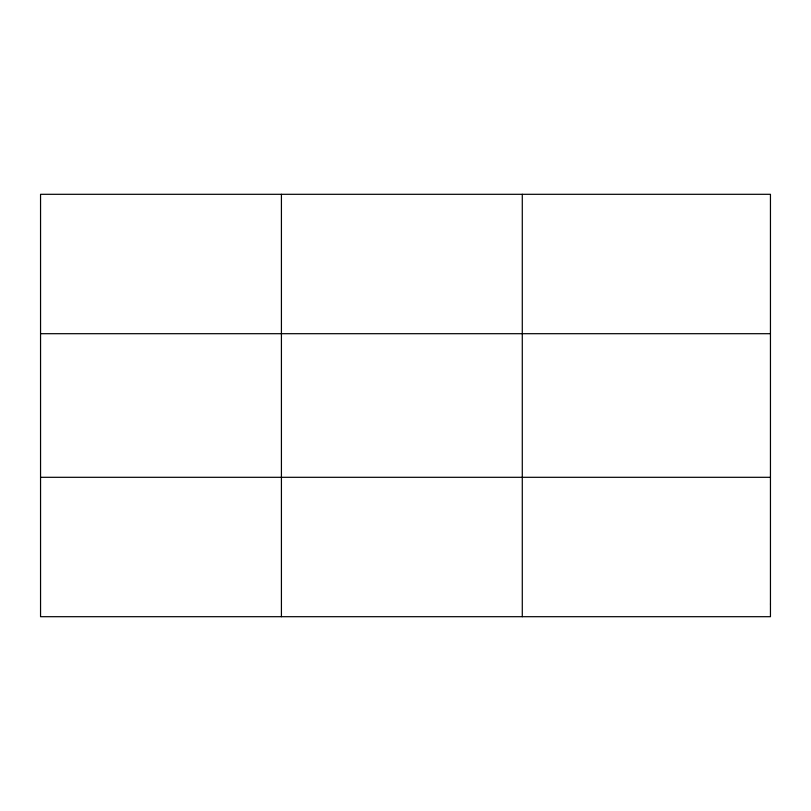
<?xml version="1.0" encoding="UTF-8"?>
<svg xmlns="http://www.w3.org/2000/svg" width="811" height="811" viewBox="0 0 811 811"><rect width="100%" height="100%" fill="white"/><g stroke="black" fill="none" stroke-linecap="round" stroke-linejoin="round"><path stroke-width="1.22" d="M281.417 616.695L281.417 194.305M522.284 616.695L522.284 194.305M40.55 333.696L770.45 333.696M40.55 477.304L770.45 477.304M770.45 604.023L770.45 616.695L40.55 616.695L40.55 194.305L770.45 194.305L770.45 604.023"/></g></svg>
